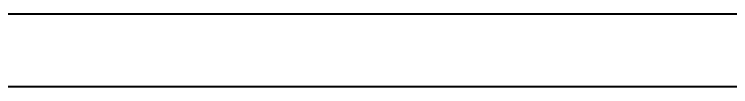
# Model space of a CAD drawing. Header units: inches. Extents: x 547 to 1628, y -123 to 254.
# Drawn here: x 1393.01 to 1442.49, y 249.28 to 254.28 of the extents above; entities that cross this region are included whole.
import ezdxf

# ---------------------------------------------------------------- set-up
doc = ezdxf.new("R2010")
doc.units = ezdxf.units.IN
doc.header["$MEASUREMENT"] = 0
doc.layers.add('Wall', color=7, linetype='Continuous', lineweight=40)

msp = doc.modelspace()

# ---------------------------------------------------------------- linework, layer by layer
at = {"layer": 'Wall'}
for p, q in [((1484.153042389993, 254.2793858108372), (1302.653042389994, 254.2793858108372)), ((1443.653042389993, 249.2793858108372), (1376.653042389993, 249.2793858108372))]:
    msp.add_line(p, q, dxfattribs=at)

doc.saveas('drawing.dxf')
